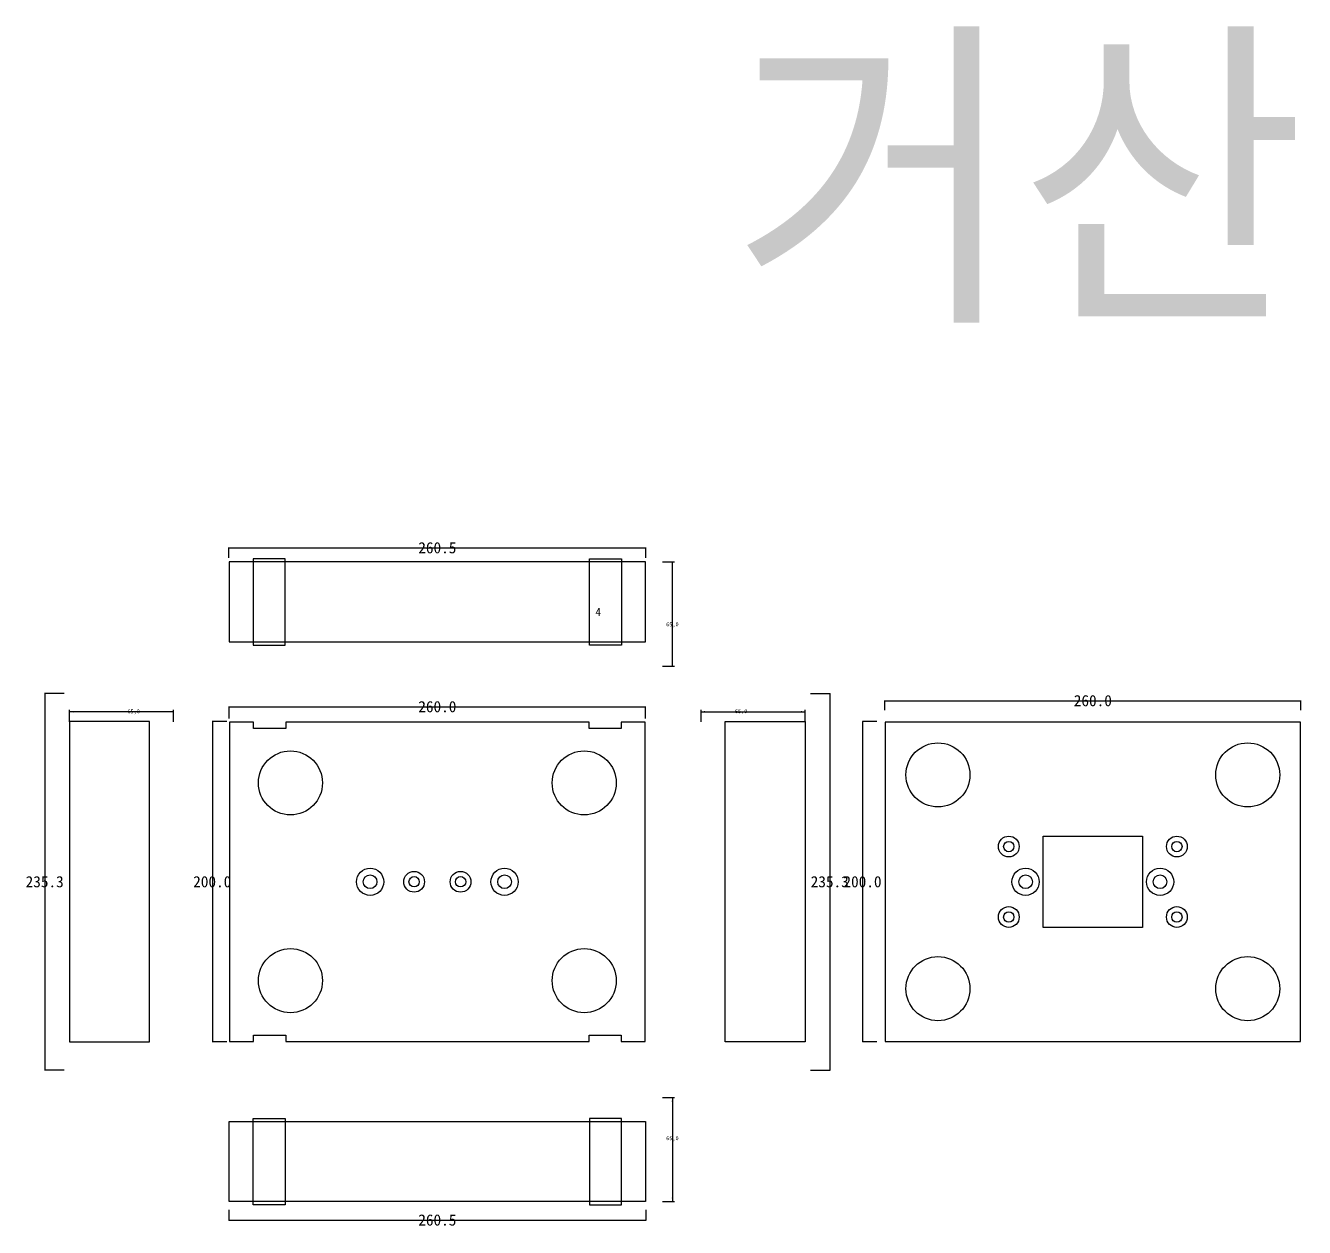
# Model space of a CAD drawing. Header units: millimetres. Extents: x 813 to 2846, y 374 to 1708.
# Drawn here: x 813 to 1612, y 958 to 1708 of the extents above; entities that cross this region are included whole.
import ezdxf

# ---------------------------------------------------------------- set-up
doc = ezdxf.new("R2010")
doc.units = ezdxf.units.MM
for name, color, linetype in [('TEXT', 7, 'Continuous'), ('볼트 구멍', 7, 'Continuous'), ('치구', 7, 'Continuous'), ('치수', 7, 'Continuous')]:
    doc.layers.add(name, color=color, linetype=linetype)
doc.dimstyles.new('ISO-25', dxfattribs={"dimtxt": 2.5, "dimasz": 2.5, "dimexe": 1.25, "dimexo": 0.625, "dimtad": 1, "dimtxsty": 'Standard', "dimcen": 2.5, "dimadec": 0, "dimazin": 0, "dimtfac": 1, "dimtmove": 0, "dimatfit": 3, "dimfxl": 0, "dimarcsym": 0})
doc.dimstyles.get("Standard").update_dxf_attribs({"dimtxt": 7, "dimasz": 0.18, "dimexe": 0.18, "dimexo": 0.0625, "dimgap": 0.09, "dimtad": 0, "dimtih": 1, "dimtoh": 1, "dimdec": 1, "dimzin": 0, "dimdsep": 46, "dimtxsty": 'Standard', "dimcen": 0.09, "dimadec": 0, "dimazin": 0, "dimtfac": 1, "dimtdec": 1, "dimtofl": 0, "dimtmove": 0, "dimatfit": 3, "dimfxl": 0, "dimtolj": 1, "dimtzin": 0, "dimarcsym": 0})

# ---------------------------------------------------------------- blocks, each defined once
blk = doc.blocks.new('*D22')
at = {"color": 0, "lineweight": -2}
for p, q in [((840.88, 1273.64), (840.88, 1281.06)), ((905.88, 1279.81), (840.88, 1279.81)), ((905.88, 1273.52), (905.88, 1281.06))]:
    blk.add_line(p, q, dxfattribs=at)
for points in [[(840.88, 1279.81), (843.38, 1280.23), (843.38, 1279.39)], [(905.88, 1279.81), (903.38, 1279.39), (903.38, 1280.23)]]:
    blk.add_solid(points)
at = {"layer": 'Defpoints'}
for p in [(840.88, 1279.81), (905.88, 1279.81), (840.88, 1273.02), (905.88, 1272.89)]:
    blk.add_point(p, dxfattribs=at)
at = {"insert": (880.88, 1279.81), "char_height": 2.5, "attachment_point": 5}
blk.add_mtext('65,0', dxfattribs=at)
blk = doc.blocks.new('*D23')
at = {"color": 0, "lineweight": -2}
for p, q in [((837.42, 1291.33), (825.23, 1291.33)), ((825.41, 1291.33), (825.41, 1056.03)), ((837.42, 1056.03), (825.23, 1056.03))]:
    blk.add_line(p, q, dxfattribs=at)
for points in [[(825.41, 1291.33), (825.44, 1291.15), (825.38, 1291.15)], [(825.41, 1056.03), (825.38, 1056.21), (825.44, 1056.21)]]:
    blk.add_solid(points)
at = {"layer": 'Defpoints'}
for p in [(825.41, 1291.33), (837.48, 1291.33), (825.41, 1056.03), (837.48, 1056.03)]:
    blk.add_point(p, dxfattribs=at)
at = {"insert": (825.32, 1173.68), "char_height": 7, "attachment_point": 5}
blk.add_mtext('235.3', dxfattribs=at)
blk = doc.blocks.new('*D27')
at = {"color": 0, "lineweight": -2}
for p, q in [((939.11, 1273.68), (929.92, 1273.68)), ((930.1, 1273.68), (930.1, 1073.68)), ((939.11, 1073.68), (929.92, 1073.68))]:
    blk.add_line(p, q, dxfattribs=at)
for points in [[(930.1, 1273.68), (930.13, 1273.5), (930.07, 1273.5)], [(930.1, 1073.68), (930.07, 1073.86), (930.13, 1073.86)]]:
    blk.add_solid(points)
at = {"layer": 'Defpoints'}
for p in [(930.1, 1273.68), (939.17, 1273.68), (930.1, 1073.68), (939.17, 1073.68)]:
    blk.add_point(p, dxfattribs=at)
at = {"insert": (930.01, 1173.68), "char_height": 7, "attachment_point": 5}
blk.add_mtext('200.0', dxfattribs=at)
blk = doc.blocks.new('*D28')
at = {"color": 0, "lineweight": -2}
for p, q in [((1303.84, 1291.33), (1316.03, 1291.33)), ((1315.85, 1291.33), (1315.85, 1056.03)), ((1303.84, 1056.03), (1316.03, 1056.03))]:
    blk.add_line(p, q, dxfattribs=at)
for points in [[(1315.85, 1291.33), (1315.88, 1291.15), (1315.82, 1291.15)], [(1315.85, 1056.03), (1315.82, 1056.21), (1315.88, 1056.21)]]:
    blk.add_solid(points)
at = {"layer": 'Defpoints'}
for p in [(1303.78, 1291.33), (1315.85, 1291.33), (1303.78, 1056.03), (1315.85, 1056.03)]:
    blk.add_point(p, dxfattribs=at)
at = {"insert": (1315.76, 1173.68), "char_height": 7, "attachment_point": 5}
blk.add_mtext('235.3', dxfattribs=at)
blk = doc.blocks.new('*D29')
at = {"color": 0, "lineweight": -2}
for p, q in [((1345.18, 1273.68), (1336.15, 1273.68)), ((1336.33, 1273.68), (1336.33, 1073.68)), ((1345.18, 1073.68), (1336.15, 1073.68))]:
    blk.add_line(p, q, dxfattribs=at)
for points in [[(1336.33, 1273.68), (1336.36, 1273.5), (1336.3, 1273.5)], [(1336.33, 1073.68), (1336.3, 1073.86), (1336.36, 1073.86)]]:
    blk.add_solid(points)
at = {"layer": 'Defpoints'}
for p in [(1336.33, 1273.68), (1345.24, 1273.68), (1336.33, 1073.68), (1345.24, 1073.68)]:
    blk.add_point(p, dxfattribs=at)
at = {"insert": (1336.24, 1173.68), "char_height": 7, "attachment_point": 5}
blk.add_mtext('200.0', dxfattribs=at)
blk = doc.blocks.new('*D30')
at = {"color": 0, "lineweight": -2}
for p, q in [((1211.19, 1038.93), (1218.71, 1038.93)), ((1217.46, 1038.93), (1217.46, 973.93)), ((1211.19, 973.93), (1218.71, 973.93))]:
    blk.add_line(p, q, dxfattribs=at)
for points in [[(1217.46, 1038.93), (1217.87, 1036.43), (1217.04, 1036.43)], [(1217.46, 973.93), (1217.04, 976.43), (1217.87, 976.43)]]:
    blk.add_solid(points)
at = {"layer": 'Defpoints'}
for p in [(1210.56, 1038.93), (1217.46, 1038.93), (1210.56, 973.93), (1217.46, 973.93)]:
    blk.add_point(p, dxfattribs=at)
at = {"insert": (1217.46, 1013.22), "char_height": 2.5, "attachment_point": 5}
blk.add_mtext('65,0', dxfattribs=at)
blk = doc.blocks.new('*D31')
at = {"color": 0, "lineweight": -2}
for p, q in [((940.38, 968.76), (940.38, 962.24)), ((1200.88, 968.76), (1200.88, 962.24)), ((940.38, 962.42), (1200.88, 962.42))]:
    blk.add_line(p, q, dxfattribs=at)
for points in [[(940.38, 962.42), (940.56, 962.45), (940.56, 962.39)], [(1200.88, 962.42), (1200.7, 962.39), (1200.7, 962.45)]]:
    blk.add_solid(points)
at = {"layer": 'Defpoints'}
for p in [(940.38, 968.82), (1200.88, 968.82), (940.38, 962.42), (1200.88, 962.42)]:
    blk.add_point(p, dxfattribs=at)
at = {"insert": (1070.63, 962.42), "char_height": 7, "attachment_point": 5}
blk.add_mtext('260.5', dxfattribs=at)
blk = doc.blocks.new('*D32')
at = {"color": 0, "lineweight": -2}
for p, q in [((940.38, 1375.92), (940.38, 1382.44)), ((940.38, 1382.26), (1200.88, 1382.26)), ((1200.88, 1375.92), (1200.88, 1382.44))]:
    blk.add_line(p, q, dxfattribs=at)
for points in [[(940.38, 1382.26), (940.56, 1382.29), (940.56, 1382.23)], [(1200.88, 1382.26), (1200.7, 1382.23), (1200.7, 1382.29)]]:
    blk.add_solid(points)
at = {"layer": 'Defpoints'}
for p in [(940.38, 1382.26), (1200.88, 1382.26), (940.38, 1375.86), (1200.88, 1375.86)]:
    blk.add_point(p, dxfattribs=at)
at = {"insert": (1070.63, 1382.26), "char_height": 7, "attachment_point": 5}
blk.add_mtext('260.5', dxfattribs=at)
blk = doc.blocks.new('*D33')
at = {"color": 0, "lineweight": -2}
for p, q in [((940.63, 1275.57), (940.63, 1283.09)), ((940.63, 1282.91), (1200.63, 1282.91)), ((1200.63, 1275.57), (1200.63, 1283.09))]:
    blk.add_line(p, q, dxfattribs=at)
for points in [[(940.63, 1282.91), (940.81, 1282.94), (940.81, 1282.88)], [(1200.63, 1282.91), (1200.45, 1282.88), (1200.45, 1282.94)]]:
    blk.add_solid(points)
at = {"layer": 'Defpoints'}
for p in [(940.63, 1282.91), (1200.63, 1282.91), (940.63, 1275.51), (1200.63, 1275.51)]:
    blk.add_point(p, dxfattribs=at)
at = {"insert": (1070.63, 1283), "char_height": 7, "attachment_point": 5}
blk.add_mtext('260.0', dxfattribs=at)
blk = doc.blocks.new('*D34')
at = {"color": 0, "lineweight": -2}
for p, q in [((1211.19, 1373.43), (1218.71, 1373.43)), ((1217.46, 1308.43), (1217.46, 1373.43)), ((1211.19, 1308.43), (1218.71, 1308.43))]:
    blk.add_line(p, q, dxfattribs=at)
for points in [[(1217.46, 1373.43), (1217.87, 1370.93), (1217.04, 1370.93)], [(1217.46, 1308.43), (1217.04, 1310.93), (1217.87, 1310.93)]]:
    blk.add_solid(points)
at = {"layer": 'Defpoints'}
for p in [(1210.56, 1373.43), (1217.46, 1373.43), (1210.56, 1308.43), (1217.46, 1308.43)]:
    blk.add_point(p, dxfattribs=at)
at = {"insert": (1217.46, 1334.15), "char_height": 2.5, "attachment_point": 5}
blk.add_mtext('65,0', dxfattribs=at)
blk = doc.blocks.new('*D35')
at = {"color": 0, "lineweight": -2}
for p, q in [((1235.38, 1273.64), (1235.38, 1281.16)), ((1235.38, 1279.91), (1300.38, 1279.91)), ((1300.38, 1273.64), (1300.38, 1281.16))]:
    blk.add_line(p, q, dxfattribs=at)
for points in [[(1235.38, 1279.91), (1237.88, 1280.33), (1237.88, 1279.49)], [(1300.38, 1279.91), (1297.88, 1279.49), (1297.88, 1280.33)]]:
    blk.add_solid(points)
at = {"layer": 'Defpoints'}
for p in [(1235.38, 1279.91), (1300.38, 1279.91), (1235.38, 1273.02), (1300.38, 1273.02)]:
    blk.add_point(p, dxfattribs=at)
at = {"insert": (1260.38, 1279.91), "char_height": 2.5, "attachment_point": 5}
blk.add_mtext('65,0', dxfattribs=at)
blk = doc.blocks.new('*D36')
at = {"color": 0, "lineweight": -2}
for p, q in [((1350.13, 1280.85), (1350.13, 1286.85)), ((1350.13, 1286.67), (1610.13, 1286.67)), ((1610.13, 1280.85), (1610.13, 1286.85))]:
    blk.add_line(p, q, dxfattribs=at)
for points in [[(1350.13, 1286.67), (1350.31, 1286.7), (1350.31, 1286.64)], [(1610.13, 1286.67), (1609.95, 1286.64), (1609.95, 1286.7)]]:
    blk.add_solid(points)
at = {"layer": 'Defpoints'}
for p in [(1350.13, 1286.67), (1610.13, 1286.67), (1350.13, 1280.79), (1610.13, 1280.79)]:
    blk.add_point(p, dxfattribs=at)
at = {"insert": (1480.13, 1286.76), "char_height": 7, "attachment_point": 5}
blk.add_mtext('260.0', dxfattribs=at)

msp = doc.modelspace()

# ---------------------------------------------------------------- linework, layer by layer
at = {"layer": '볼트 구멍', "color": 3}
msp.add_lwpolyline([(1449.13, 1202.18), (1511.13, 1202.18), (1511.13, 1145.18), (1449.13, 1145.18)], close=True, dxfattribs=at)
at = {"layer": '볼트 구멍', "color": 6}
for centre, radius in [((1427.63, 1195.68), 6.5), ((1532.63, 1195.68), 6.5), ((1438.13, 1173.68), 8.5), ((1522.13, 1173.68), 8.5), ((1427.63, 1151.68), 6.5), ((1532.63, 1151.68), 6.5)]:
    msp.add_circle(centre, radius, dxfattribs=at)
at = {"layer": '볼트 구멍', "color": 3}
for centre, radius in [((1427.63, 1195.68), 3.25), ((1532.63, 1195.68), 3.25), ((1028.63, 1173.68), 4.25), ((1056.13, 1173.68), 3.25), ((1085.13, 1173.68), 3.25), ((1112.63, 1173.68), 4.25), ((1438.13, 1173.68), 4.25), ((1522.13, 1173.68), 4.25), ((1427.63, 1151.68), 3.25), ((1532.63, 1151.68), 3.25)]:
    msp.add_circle(centre, radius, dxfattribs=at)
at = {"layer": '볼트 구멍', "color": 2}
for centre, radius in [((1028.63, 1173.68), 8.5), ((1056.13, 1173.68), 6.5), ((1085.13, 1173.68), 6.5), ((1112.63, 1173.68), 8.5)]:
    msp.add_circle(centre, radius, dxfattribs=at)
at = {"layer": '치구', "color": 1}
for points in [[(955.63, 1321.43), (975.63, 1321.43), (975.63, 1375.43), (955.63, 1375.43)], [(1185.63, 1321.43), (1165.63, 1321.43), (1165.63, 1375.43), (1185.63, 1375.43)], [(955.63, 1025.93), (975.63, 1025.93), (975.63, 971.94), (955.63, 971.94)], [(1185.63, 1025.93), (1165.63, 1025.93), (1165.63, 971.94), (1185.63, 971.94)]]:
    msp.add_lwpolyline(points, close=True, dxfattribs=at)
at = {"layer": '치구'}
for points in [[(940.63, 1323.43), (1200.63, 1323.43), (1200.63, 1373.43), (940.63, 1373.43)], [(890.88, 1273.68), (840.88, 1273.68), (840.88, 1073.68), (890.88, 1073.68)], [(940.88, 1073.93), (955.88, 1073.93), (955.88, 1077.93), (975.88, 1077.93), (975.88, 1073.93), (1165.38, 1073.93), (1165.38, 1077.93), (1185.38, 1077.93), (1185.38, 1073.93), (1200.38, 1073.93), (1200.38, 1273.43), (1185.38, 1273.43), (1185.38, 1269.43), (1165.38, 1269.43), (1165.38, 1273.43), (975.88, 1273.43), (975.88, 1269.43), (955.88, 1269.43), (955.88, 1273.43), (940.88, 1273.43)], [(1250.38, 1273.68), (1300.38, 1273.68), (1300.38, 1073.68), (1250.38, 1073.68)], [(1350.38, 1273.43), (1350.38, 1073.93), (1609.88, 1073.93), (1609.88, 1273.43)], [(940.63, 1023.93), (1200.63, 1023.93), (1200.63, 973.93), (940.63, 973.93)]]:
    msp.add_lwpolyline(points, close=True, dxfattribs=at)
for centre in [(978.88, 1235.43), (1162.38, 1235.43), (1383.38, 1240.43), (1576.88, 1240.43), (978.88, 1111.93), (1162.38, 1111.93), (1383.38, 1106.93), (1576.88, 1106.93)]:
    msp.add_circle(centre, 20, dxfattribs=at)

# ---------------------------------------------------------------- texts
at = {"layer": 'TEXT', "color": 3}
msp.add_text('거산 - 1층 대영', height=150, dxfattribs=at).set_placement((1254.54, 1538.77))
at = {"layer": 'TEXT', "color": 1}
msp.add_text('4', height=5, dxfattribs=at).set_placement((1169.44, 1339.74))

# ---------------------------------------------------------------- dimensions: what is measured, and where the dimension line sits
at = {"layer": '치수', "color": 4}
for base, p1, p2, dimstyle, override, picture, middle in [((1200.88, 1382.26), (940.38, 1375.86), (1200.88, 1375.86), 'Standard', {"dimtxt": 5}, '*D32', (1070.63, 1382.26)), ((1300.38, 1279.91), (1235.38, 1273.02), (1300.38, 1273.02), 'ISO-25', {"dimtxt": 5, "dimdec": 1, "dimzin": 0, "dimtdec": 1}, '*D35', (1260.38, 1279.91)), ((1200.88, 962.42), (940.38, 968.82), (1200.88, 968.82), 'Standard', {"dimtxt": 5}, '*D31', (1070.63, 962.42))]:
    dim = msp.add_linear_dim(base=base, p1=p1, p2=p2, dimstyle=dimstyle, override=override, dxfattribs=at)
    dim.commit()
    dim.dimension.update_dxf_attribs({"geometry": picture, "text_midpoint": middle, "dimtype": 128})
for base, p1, p2, angle, picture, middle in [((1217.46, 1373.43), (1210.56, 1308.43), (1210.56, 1373.43), 90, '*D34', (1217.46, 1334.15)), ((840.88, 1279.81), (905.88, 1272.89), (840.88, 1273.02), 180, '*D22', (880.88, 1279.81)), ((1217.46, 973.93), (1210.56, 1038.93), (1210.56, 973.93), 270, '*D30', (1217.46, 1013.22))]:
    dim = msp.add_linear_dim(base=base, p1=p1, p2=p2, angle=angle, dimstyle='ISO-25', override={"dimtxt": 5, "dimdec": 1, "dimzin": 0, "dimtdec": 1}, dxfattribs=at)
    dim.commit()
    dim.dimension.update_dxf_attribs({"geometry": picture, "text_midpoint": middle, "dimtype": 128})
for base, p1, p2, picture, middle in [((825.41, 1056.03), (837.48, 1291.33), (837.48, 1056.03), '*D23', (825.32, 1173.68)), ((1315.85, 1056.03), (1303.78, 1291.33), (1303.78, 1056.03), '*D28', (1315.76, 1173.68)), ((930.1, 1073.68), (939.17, 1273.68), (939.17, 1073.68), '*D27', (930.01, 1173.68)), ((1336.33, 1073.68), (1345.24, 1273.68), (1345.24, 1073.68), '*D29', (1336.24, 1173.68))]:
    dim = msp.add_linear_dim(base=base, p1=p1, p2=p2, angle=90, dimstyle='Standard', override={"dimtxt": 5}, dxfattribs=at)
    dim.commit()
    dim.dimension.update_dxf_attribs({"geometry": picture, "text_midpoint": middle})
for base, p1, p2, picture, middle in [((1200.63, 1282.91), (940.63, 1275.51), (1200.63, 1275.51), '*D33', (1070.63, 1283)), ((1610.13, 1286.67), (1350.13, 1280.79), (1610.13, 1280.79), '*D36', (1480.13, 1286.76))]:
    dim = msp.add_linear_dim(base=base, p1=p1, p2=p2, dimstyle='Standard', override={"dimtxt": 5}, dxfattribs=at)
    dim.commit()
    dim.dimension.update_dxf_attribs({"geometry": picture, "text_midpoint": middle})

doc.saveas('drawing.dxf')
